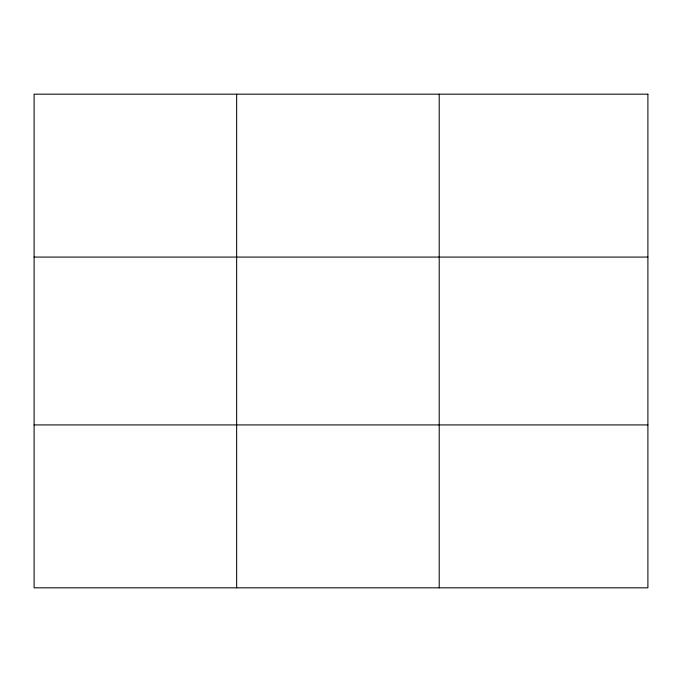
<?xml version="1.0" encoding="UTF-8"?>
<svg xmlns="http://www.w3.org/2000/svg" width="682" height="682" viewBox="0 0 682 682"><rect width="100%" height="100%" fill="white"/><g stroke="black" fill="none" stroke-linecap="round" stroke-linejoin="round"><path stroke-width="1.02" d="M236.654 587.824L236.654 94.176M439.208 587.824L439.208 94.176M34.1 257.08L647.9 257.08M34.1 424.92L647.9 424.92M647.9 94.176L647.9 587.824L34.1 587.824L34.1 94.176L647.9 94.176"/></g></svg>
